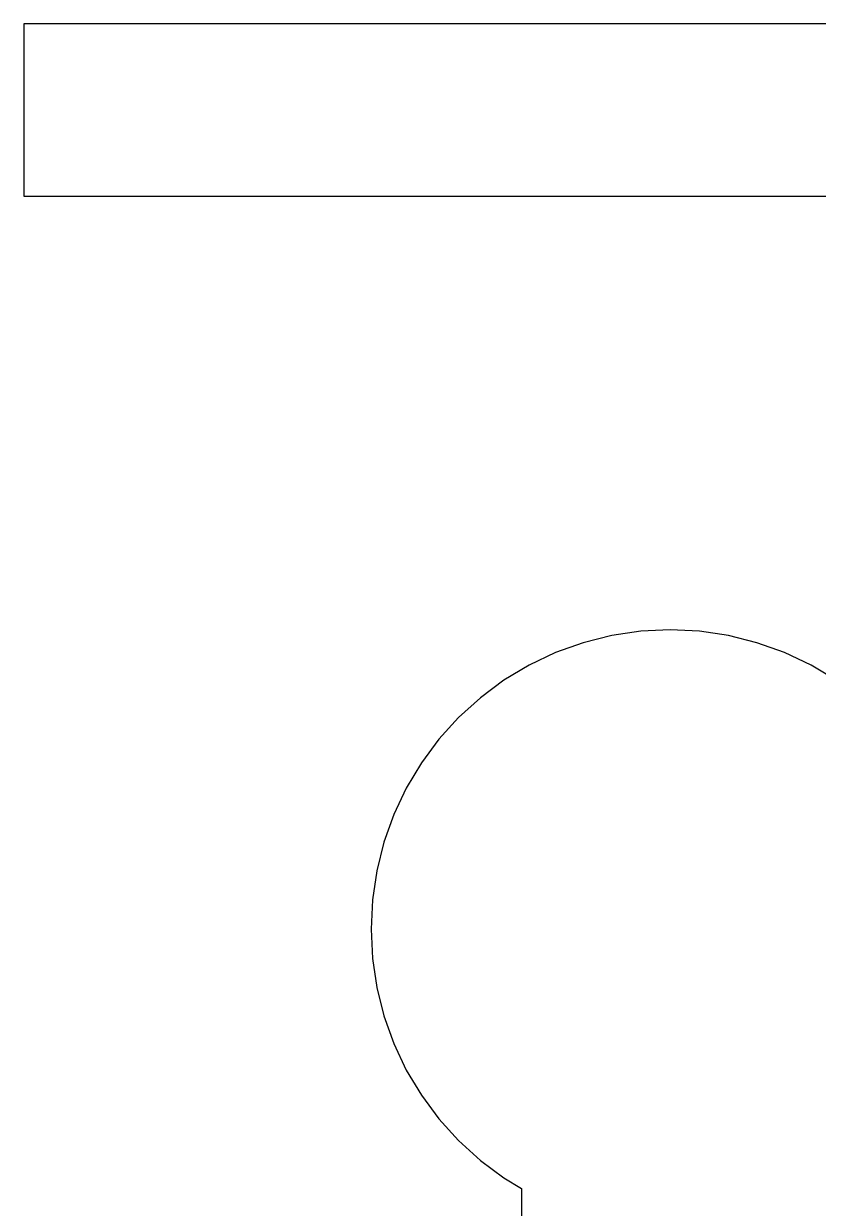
# Model space of a CAD drawing. Extents: x -10 to 91, y -24 to 82.
# Drawn here: x 0 to 9.22, y 68.26 to 82 of the extents above; entities that cross this region are included whole.
import ezdxf

# ---------------------------------------------------------------- set-up
doc = ezdxf.new("R2010")
doc.units = 0

msp = doc.modelspace()

# ---------------------------------------------------------------- linework, layer by layer
for p, q in [((81, 82), (0, 82)), ((0, 82), (0, 80)), ((0, 80), (81, 80)), ((6.82304, 74.9033), (6.49272, 74.8206)), ((7.15988, 74.9533), (6.82304, 74.9033)), ((7.5, 74.97), (7.15988, 74.9533)), ((7.84012, 74.9533), (7.5, 74.97)), ((8.17696, 74.9033), (7.84012, 74.9533)), ((8.50728, 74.8206), (8.17696, 74.9033)), ((6.49272, 74.8206), (6.17209, 74.7059)), ((8.82791, 74.7059), (8.50728, 74.8206)), ((6.17209, 74.7059), (5.86426, 74.5603)), ((9.13574, 74.5603), (8.82791, 74.7059)), ((5.86426, 74.5603), (5.57217, 74.3852)), ((9.42783, 74.3852), (9.13574, 74.5603)), ((5.57217, 74.3852), (5.29866, 74.1823)), ((5.29866, 74.1823), (5.04634, 73.9537)), ((5.04634, 73.9537), (4.81766, 73.7013)), ((4.81766, 73.7013), (4.61481, 73.4278)), ((4.61481, 73.4278), (4.43974, 73.1357)), ((4.43974, 73.1357), (4.29414, 72.8279)), ((4.29414, 72.8279), (4.17943, 72.5073)), ((4.17943, 72.5073), (4.09668, 72.177)), ((4.09668, 72.177), (4.04672, 71.8401)), ((4.04672, 71.8401), (4.03001, 71.5)), ((4.03001, 71.5), (4.04672, 71.1599)), ((4.04672, 71.1599), (4.09668, 70.823)), ((4.09668, 70.823), (4.17943, 70.4927)), ((4.17943, 70.4927), (4.29414, 70.1721)), ((4.29414, 70.1721), (4.43974, 69.8642)), ((4.43974, 69.8642), (4.61481, 69.5722)), ((4.61481, 69.5722), (4.81766, 69.2986)), ((4.81766, 69.2986), (5.04634, 69.0463)), ((5.04634, 69.0463), (5.29866, 68.8176)), ((5.29866, 68.8176), (5.57217, 68.6148)), ((5.57217, 68.6148), (5.77501, 68.4932)), ((5.77501, 68.4932), (5.77501, 65.5068))]:
    msp.add_line(p, q)

doc.saveas('drawing.dxf')
